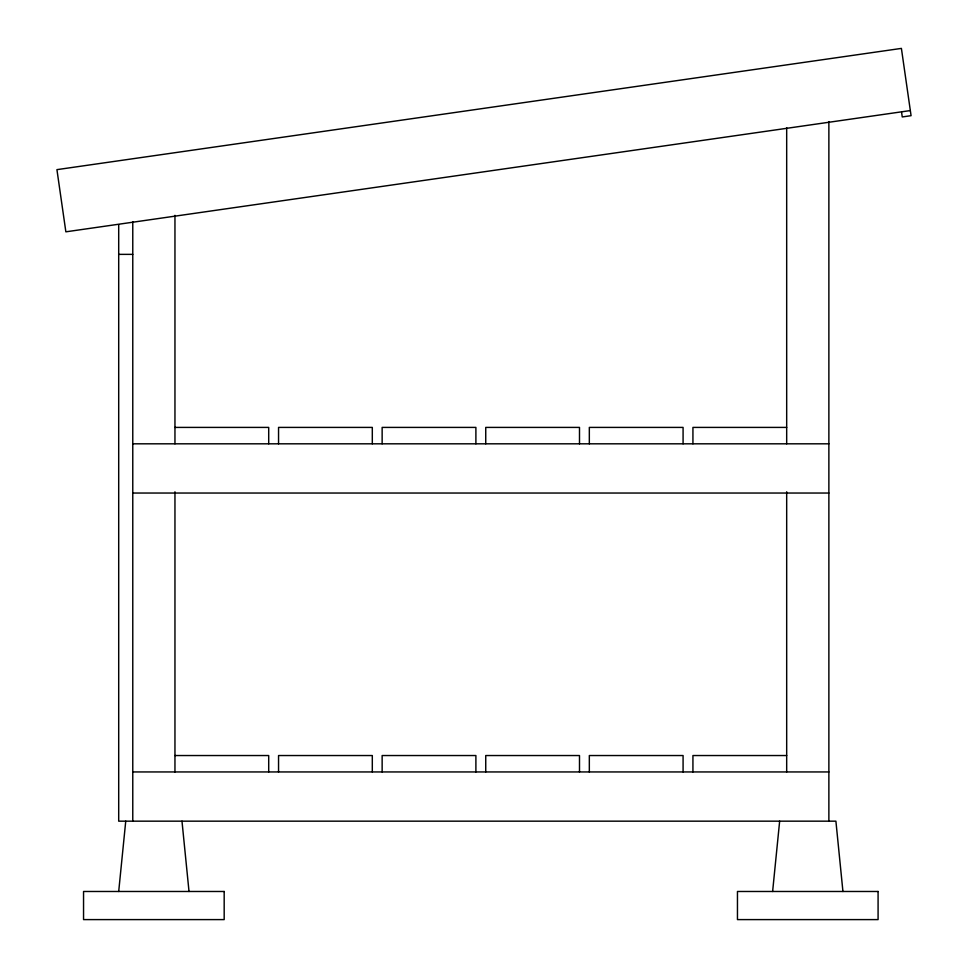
<?xml version="1.0" encoding="UTF-8"?>
<svg xmlns="http://www.w3.org/2000/svg" width="968" height="968" viewBox="0 0 968 968"><rect width="100%" height="100%" fill="white"/><g stroke="black" fill="none" stroke-linecap="round" stroke-linejoin="round"><path stroke-width="1.45" d="M118.701 891.48L125.743 821.166M772.621 891.48L779.651 821.166M910.331 110.57L65.86 231.824L56.93 169.642L901.402 48.4L911.07 115.676L902.249 116.947L901.619 112.506M118.701 254.366L132.773 254.366M174.954 427.408L268.705 427.408L268.705 443.816M786.681 427.408L692.931 427.408L692.931 443.816M132.773 443.816L828.874 443.816M132.773 493.039L828.874 493.039M174.954 755.536L268.705 755.536L268.705 771.944M786.681 755.536L692.931 755.536L692.931 771.944M132.773 771.944L828.874 771.944M842.934 891.48L835.904 821.166L118.701 821.166L118.701 224.612M181.984 821.166L189.014 891.48M828.874 121.593L828.874 821.166M786.681 127.631L786.681 443.816M786.681 491.768L786.681 771.944M683.081 443.816L683.081 427.408L589.331 427.408L589.331 443.816M683.081 771.944L683.081 755.536L589.331 755.536L589.331 771.944M579.493 443.816L579.493 427.408L485.742 427.408L485.742 443.816M579.493 771.944L579.493 755.536L485.742 755.536L485.742 771.944M475.893 443.816L475.893 427.408L382.142 427.408L382.142 443.816M475.893 771.944L475.893 755.536L382.142 755.536L382.142 771.944M372.305 443.816L372.305 427.408L278.554 427.408L278.554 443.816M372.305 771.944L372.305 755.536L278.554 755.536L278.554 771.944M174.954 215.332L174.954 443.816M174.954 491.804L174.954 771.944M132.773 221.636L132.773 821.166M224.177 891.48L83.55 891.48L83.55 919.6L224.177 919.6L224.177 891.48M878.085 891.48L737.459 891.48L737.459 919.6L878.085 919.6L878.085 891.48"/></g></svg>
